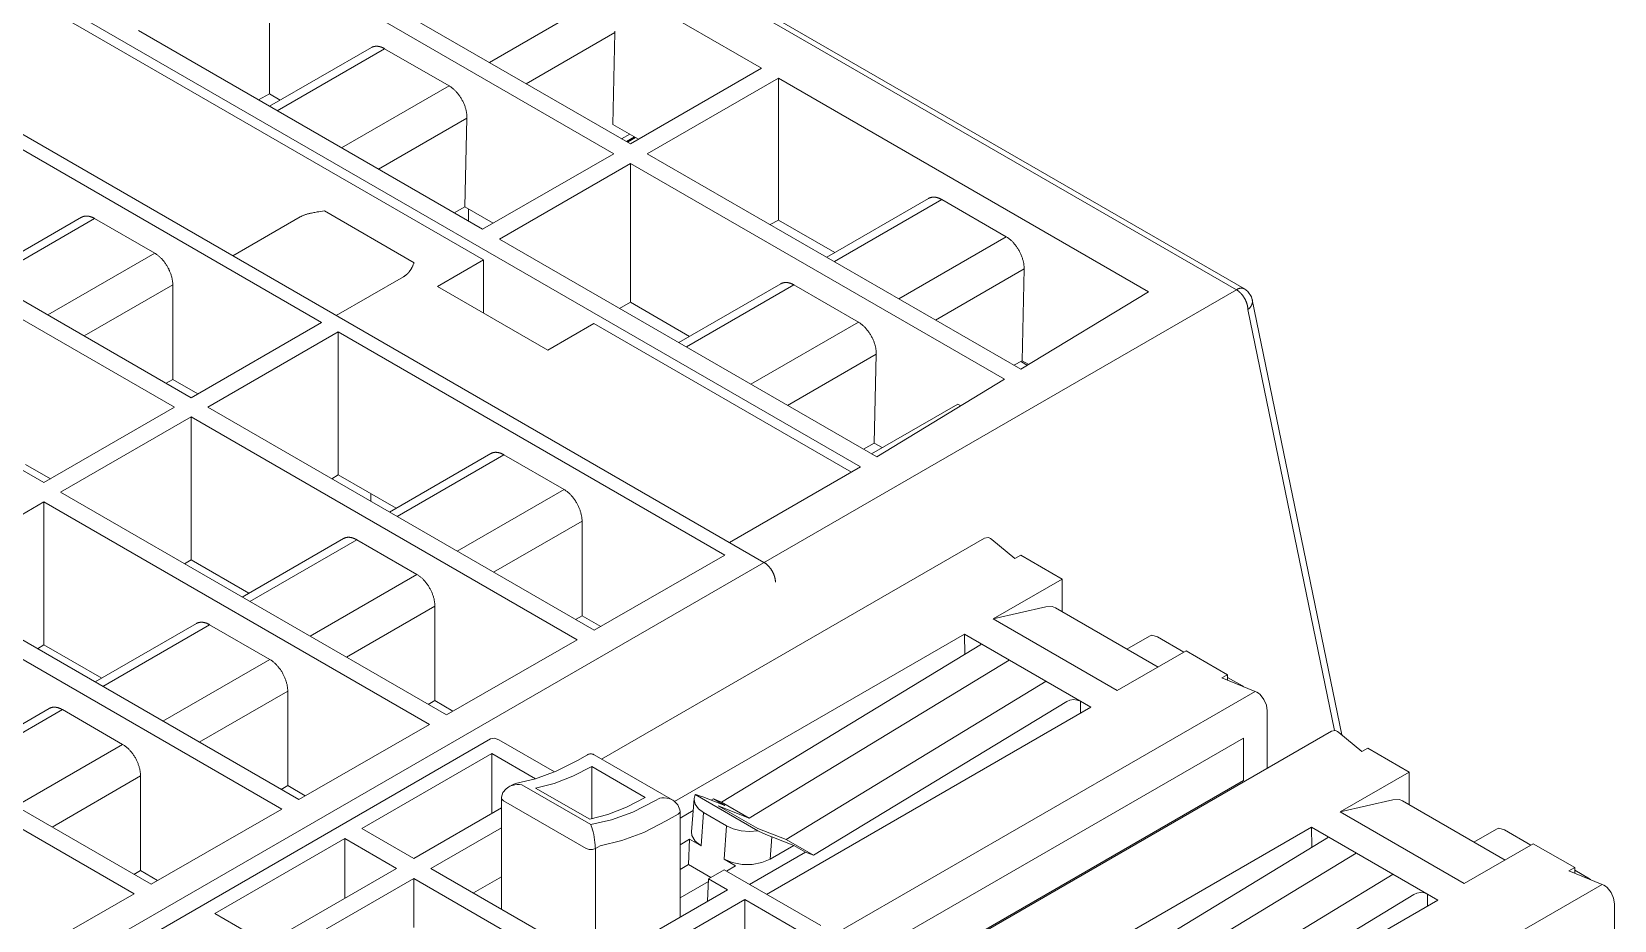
# Model space of a CAD drawing. Header units: inches. Extents: x 67578 to 72421, y -34894 to -31675.
# Drawn here: x 70324.5 to 70401.9, y -33277.4 to -33233.9 of the extents above; entities that cross this region are included whole.
import ezdxf

# ---------------------------------------------------------------- set-up
doc = ezdxf.new("R2010")
doc.units = ezdxf.units.IN
doc.header["$MEASUREMENT"] = 0

# ---------------------------------------------------------------- blocks, each defined once
blk = doc.blocks.new('ET200S')
at = {"lineweight": 0}
for p, q in [((110.119, 63.547), (25.973, 112.128)), ((110.369, 63.572), (26.223, 112.153)), ((98.562, 58.099), (16.537, 105.455)), ((95.592, 55.16), (11.446, 103.741)), ((86.965, 64.468), (65.257, 77.001)), ((84.932, 76.468), (95.518, 70.357)), ((80.902, 74.141), (91.487, 68.03)), ((80.385, 69.569), (80.385, 73.843)), ((80.385, 73.843), (90.971, 67.732)), ((87.149, 70.534), (90.454, 72.442)), ((76.355, 71.516), (86.94, 65.405)), ((88.28, 69.881), (91.005, 71.454)), ((90.942, 68.631), (91.005, 71.454)), ((80.388, 69.188), (83.523, 70.998)), ((80.622, 69.052), (83.927, 70.96)), ((85.907, 69.817), (83.927, 70.96)), ((91.487, 68.03), (95.518, 70.357)), ((82.602, 67.909), (85.907, 69.817)), ((92.003, 67.732), (96.034, 70.059)), ((96.034, 65.691), (96.034, 70.059)), ((96.034, 70.059), (107.417, 63.487)), ((80.385, 69.569), (80.05, 69.383)), ((80.385, 69.569), (80.717, 69.378)), ((71.4, 68.657), (81.989, 62.544)), ((83.734, 67.256), (86.458, 68.829)), ((86.397, 66.098), (86.458, 68.829)), ((90.942, 68.631), (91.735, 68.173)), ((91.215, 68.187), (91.463, 68.33)), ((91.361, 68.102), (91.609, 68.245)), ((91.639, 68.228), (91.392, 68.085)), ((86.94, 65.405), (90.971, 67.732)), ((92.003, 67.732), (103.492, 61.099)), ((87.457, 65.107), (91.487, 67.434)), ((91.487, 63.16), (91.487, 67.434)), ((91.487, 67.434), (102.989, 60.793)), ((67.387, 66.341), (77.976, 60.227)), ((97.521, 64.546), (100.656, 66.356)), ((97.756, 64.411), (101.06, 66.319)), ((103.04, 65.176), (101.06, 66.319)), ((66.874, 66.045), (77.463, 59.931)), ((71.486, 63.974), (74.603, 65.774)), ((71.72, 63.839), (75.008, 65.737)), ((76.859, 64.668), (75.008, 65.737)), ((79.258, 64.59), (81.327, 65.785)), ((84.831, 64.379), (82.073, 65.971)), ((86.062, 65.912), (86.397, 66.098)), ((86.397, 66.098), (87.269, 65.595)), ((86.506, 66.036), (86.506, 65.656)), ((96.034, 65.691), (95.782, 65.55)), ((96.034, 65.691), (97.769, 64.689)), ((87.457, 65.107), (99.064, 58.405)), ((99.736, 63.268), (103.04, 65.176)), ((73.572, 62.77), (76.859, 64.668)), ((86.965, 64.468), (85.551, 63.651)), ((86.965, 64.468), (86.965, 62.835)), ((82.44, 62.753), (84.509, 63.948)), ((100.867, 62.614), (103.591, 64.187)), ((103.528, 61.364), (103.591, 64.187)), ((62.862, 63.728), (73.451, 57.615)), ((65.08, 37.544), (110.119, 63.547)), ((74.689, 62.125), (77.41, 63.697)), ((77.41, 60.788), (77.41, 63.697)), ((88.945, 61.692), (85.551, 63.651)), ((92.975, 61.921), (96.109, 63.731)), ((93.209, 61.786), (96.514, 63.694)), ((98.494, 62.551), (96.514, 63.694)), ((107.417, 63.487), (103.492, 61.099)), ((110.37, 63.572), (110.473, 63.493)), ((110.473, 63.493), (110.581, 63.332)), ((110.581, 63.332), (110.609, 63.241)), ((91.487, 63.16), (91.152, 62.973)), ((91.487, 63.16), (93.304, 62.111)), ((110.473, 62.935), (113.139, 49.99)), ((110.609, 63.24), (113.367, 49.852)), ((77.976, 60.227), (81.989, 62.544)), ((90.359, 62.508), (88.945, 61.692)), ((98.279, 57.936), (90.359, 62.508)), ((95.189, 60.643), (98.494, 62.551)), ((78.489, 59.931), (82.502, 62.248)), ((82.502, 57.849), (82.502, 62.248)), ((82.502, 62.248), (94.393, 55.383)), ((96.32, 59.989), (99.045, 61.562)), ((98.983, 58.832), (99.045, 61.562)), ((103.276, 61.224), (103.528, 61.364)), ((103.692, 61.22), (103.507, 61.327)), ((103.528, 61.364), (103.733, 61.246)), ((77.207, 60.671), (77.41, 60.788)), ((77.41, 60.788), (78.179, 60.345)), ((102.989, 60.793), (99.064, 58.405)), ((73.451, 57.615), (77.463, 59.931)), ((90.366, 53.074), (78.489, 59.931)), ((98.901, 58.499), (101.553, 60.03)), ((101.647, 59.976), (101.553, 60.03)), ((73.963, 57.319), (77.976, 59.635)), ((77.976, 55.236), (77.976, 59.635)), ((77.976, 59.635), (89.851, 52.779)), ((84.073, 56.708), (87.19, 58.507)), ((84.307, 56.572), (87.594, 58.47)), ((89.446, 57.401), (87.594, 58.47)), ((98.649, 58.645), (98.983, 58.832)), ((98.983, 58.832), (99.229, 58.69)), ((72.885, 58.176), (73.654, 57.732)), ((94.531, 55.772), (98.562, 58.099)), ((82.298, 57.732), (82.502, 57.849)), ((82.502, 57.849), (84.276, 56.825)), ((69.438, 54.706), (73.451, 57.023)), ((73.451, 52.624), (73.451, 57.023)), ((73.451, 57.023), (85.31, 50.176)), ((85.824, 50.471), (73.963, 57.319)), ((83.5, 57.038), (83.5, 57.273)), ((86.159, 55.503), (89.446, 57.401)), ((87.275, 54.859), (89.997, 56.43)), ((89.997, 53.522), (89.997, 56.43)), ((79.547, 54.095), (82.664, 55.894)), ((79.781, 53.959), (83.069, 55.857)), ((84.92, 54.788), (83.069, 55.857)), ((90.6, 49.11), (102.371, 55.906)), ((102.371, 55.906), (102.485, 55.928)), ((102.485, 55.928), (102.521, 55.916)), ((102.521, 55.916), (102.559, 55.895)), ((102.559, 55.895), (102.597, 55.867)), ((103.311, 55.279), (102.597, 55.867)), ((77.773, 55.119), (77.976, 55.236)), ((77.976, 55.236), (79.75, 54.212)), ((94.393, 55.383), (90.366, 53.074)), ((95.724, 55.054), (95.72, 55.058)), ((95.753, 55.022), (95.75, 55.025)), ((95.757, 55.017), (95.753, 55.022)), ((95.766, 55.007), (95.761, 55.012)), ((103.487, 55.381), (103.311, 55.279)), ((103.487, 55.381), (104.76, 54.646)), ((81.283, 47.867), (69.438, 54.706)), ((81.633, 52.89), (84.92, 54.788)), ((95.829, 54.918), (95.826, 54.923)), ((95.857, 54.869), (95.855, 54.873)), ((95.902, 54.768), (95.9, 54.774)), ((95.907, 54.756), (95.904, 54.762)), ((95.908, 54.752), (95.907, 54.756)), ((95.921, 54.71), (95.92, 54.715)), ((104.76, 54.646), (102.639, 53.422)), ((104.76, 54.646), (104.76, 53.642)), ((68.925, 54.41), (80.769, 47.572)), ((82.75, 52.246), (85.471, 53.817)), ((85.471, 50.909), (85.471, 53.817)), ((102.639, 53.422), (104.256, 53.795)), ((104.256, 53.795), (104.459, 53.799)), ((104.459, 53.799), (104.553, 53.762)), ((104.553, 53.762), (107.709, 51.94)), ((75.022, 51.482), (78.139, 53.282)), ((75.256, 51.347), (78.543, 53.245)), ((80.395, 52.175), (78.543, 53.245)), ((89.794, 53.404), (89.997, 53.522)), ((89.997, 53.522), (90.57, 53.191)), ((102.639, 53.422), (106.457, 51.217)), ((73.247, 52.506), (73.451, 52.624)), ((73.451, 52.624), (75.225, 51.599)), ((89.851, 52.779), (85.824, 50.471)), ((101.755, 52.952), (92.841, 47.806)), ((102.285, 52.646), (94.29, 47.785)), ((101.769, 52.332), (101.755, 52.952)), ((101.755, 52.952), (105.644, 50.707)), ((107.445, 52.895), (106.749, 52.494)), ((107.445, 52.895), (107.518, 52.918)), ((107.518, 52.918), (107.695, 52.87)), ((107.695, 52.87), (108.508, 52.401)), ((76.742, 45.263), (64.912, 52.093)), ((77.108, 50.278), (80.395, 52.175)), ((103.134, 52.156), (95.138, 47.295)), ((108.579, 52.442), (106.457, 51.217)), ((108.579, 52.442), (109.851, 51.707)), ((64.4, 51.797), (76.227, 44.968)), ((109.851, 51.707), (109.675, 51.605)), ((109.675, 51.605), (110.693, 51.193)), ((109.851, 51.707), (109.851, 51.533)), ((109.851, 51.625), (110.311, 51.36)), ((78.224, 49.633), (80.946, 51.205)), ((80.946, 48.296), (80.946, 51.205)), ((104.265, 51.503), (96.27, 46.642)), ((110.693, 51.193), (97.621, 43.646)), ((110.311, 51.36), (110.336, 51.337)), ((110.693, 51.193), (110.748, 51.167)), ((110.748, 51.167), (110.802, 51.135)), ((110.802, 51.135), (110.854, 51.097)), ((70.496, 48.869), (73.613, 50.669)), ((70.731, 48.734), (74.018, 50.632)), ((75.869, 49.563), (74.018, 50.632)), ((85.268, 50.792), (85.471, 50.909)), ((85.471, 50.909), (86.028, 50.588)), ((105.644, 50.707), (95.674, 44.951)), ((104.902, 50.884), (97.118, 46.152)), ((104.902, 50.884), (104.999, 50.924)), ((104.999, 50.924), (105.114, 50.939)), ((105.114, 50.939), (105.228, 50.928)), ((105.228, 50.928), (105.326, 50.89)), ((105.326, 50.89), (105.326, 50.523)), ((110.854, 51.097), (110.968, 50.942)), ((110.968, 50.942), (111.044, 50.766)), ((111.044, 50.766), (111.071, 50.595)), ((85.31, 50.176), (81.283, 47.867)), ((111.071, 50.595), (111.071, 48.833)), ((65.619, 37.28), (87.186, 49.731)), ((87.186, 49.731), (87.301, 49.754)), ((87.301, 49.754), (87.436, 49.707)), ((89.151, 48.717), (87.436, 49.707)), ((110.338, 49.754), (99.267, 43.362)), ((101.272, 43.175), (113.043, 49.971)), ((110.338, 48.448), (110.338, 49.754)), ((113.043, 49.971), (113.156, 49.994)), ((113.156, 49.994), (113.193, 49.981)), ((113.193, 49.981), (113.23, 49.961)), ((113.23, 49.961), (113.269, 49.933)), ((113.982, 49.344), (113.269, 49.933)), ((72.582, 47.665), (75.869, 49.563)), ((87.224, 49.278), (83.228, 46.971)), ((87.224, 49.278), (87.224, 47.44)), ((87.224, 49.278), (88.57, 48.501)), ((89.862, 49.072), (90.164, 49.246)), ((90.174, 49.25), (90.164, 49.246)), ((90.171, 49.25), (90.164, 49.246)), ((90.192, 49.26), (90.171, 49.25)), ((90.214, 49.267), (90.192, 49.26)), ((90.238, 49.272), (90.214, 49.267)), ((90.263, 49.273), (90.238, 49.272)), ((90.288, 49.272), (90.263, 49.273)), ((90.313, 49.267), (90.288, 49.272)), ((90.339, 49.259), (90.313, 49.267)), ((90.364, 49.246), (90.339, 49.259)), ((90.355, 49.25), (90.364, 49.246)), ((90.365, 49.246), (92.785, 47.849)), ((114.159, 49.446), (113.982, 49.344)), ((114.159, 49.446), (115.432, 48.711)), ((89.204, 48.737), (88.563, 48.499)), ((89.862, 49.072), (89.204, 48.737)), ((89.713, 48.585), (90.296, 48.879)), ((90.296, 47.276), (90.296, 48.879)), ((91.942, 47.929), (90.296, 48.879)), ((115.432, 48.711), (113.31, 47.487)), ((115.432, 48.711), (115.432, 47.707)), ((73.699, 47.02), (76.421, 48.592)), ((76.421, 45.684), (76.421, 48.592)), ((80.743, 48.179), (80.946, 48.296)), ((80.946, 48.296), (81.487, 47.984)), ((87.661, 48.199), (87.564, 48.081)), ((87.743, 48.257), (87.661, 48.199)), ((87.743, 48.257), (87.781, 48.276)), ((87.743, 48.257), (87.743, 48.257)), ((87.744, 48.257), (87.875, 48.333)), ((87.781, 48.276), (87.853, 48.303)), ((87.853, 48.303), (87.929, 48.319)), ((87.875, 48.333), (87.954, 48.361)), ((87.929, 48.319), (88.005, 48.326)), ((88.563, 48.499), (87.954, 48.361)), ((88.005, 48.326), (88.078, 48.325)), ((88.078, 48.325), (88.143, 48.319)), ((90.265, 47.094), (88.143, 48.319)), ((88.567, 48.221), (89.135, 48.365)), ((90.233, 47.259), (88.567, 48.221)), ((89.135, 48.365), (89.713, 48.585)), ((110.338, 48.448), (101.239, 43.194)), ((87.521, 47.944), (87.519, 47.911)), ((87.519, 47.911), (87.519, 44.494)), ((87.519, 47.91), (87.526, 47.88)), ((87.564, 48.081), (87.521, 47.944)), ((87.526, 47.88), (87.577, 47.829)), ((90.123, 46.359), (87.577, 47.829)), ((91.942, 47.929), (91.362, 47.633)), ((92.233, 47.822), (91.564, 47.482)), ((92.386, 47.91), (92.233, 47.822)), ((92.451, 47.917), (92.386, 47.91)), ((92.524, 47.918), (92.451, 47.917)), ((92.6, 47.911), (92.524, 47.918)), ((92.676, 47.894), (92.6, 47.911)), ((92.748, 47.868), (92.676, 47.894)), ((92.786, 47.849), (92.748, 47.868)), ((92.786, 47.849), (92.786, 47.849)), ((92.815, 47.83), (92.786, 47.849)), ((92.944, 47.707), (92.815, 47.83)), ((93.006, 47.554), (92.944, 47.707)), ((93.442, 47.895), (93.367, 46.873)), ((93.442, 47.895), (93.441, 47.871)), ((93.441, 47.871), (93.475, 47.721)), ((93.475, 48.021), (93.442, 47.895)), ((93.526, 48.01), (93.475, 48.021)), ((93.475, 48.021), (95.405, 46.906)), ((93.475, 47.721), (93.574, 47.583)), ((93.605, 47.985), (93.526, 48.01)), ((93.711, 47.946), (93.605, 47.985)), ((93.711, 47.946), (94.391, 47.68)), ((93.969, 47.845), (94.037, 47.884)), ((94.29, 47.785), (94.037, 47.884)), ((94.037, 47.884), (94.391, 47.68)), ((94.29, 47.785), (95.138, 47.295)), ((113.31, 47.487), (114.928, 47.86)), ((114.928, 47.86), (115.131, 47.864)), ((115.131, 47.864), (115.225, 47.827)), ((115.225, 47.827), (118.381, 46.005)), ((80.769, 47.572), (76.742, 45.263)), ((84.82, 46.052), (87.519, 47.611)), ((90.79, 47.409), (90.233, 47.259)), ((90.905, 47.238), (90.265, 47.094)), ((91.362, 47.633), (90.79, 47.409)), ((91.564, 47.482), (90.905, 47.238)), ((92.952, 47.42), (92.587, 47.21)), ((92.952, 47.42), (93.003, 47.472)), ((93.003, 47.472), (93.01, 47.502)), ((93.01, 47.502), (93.006, 47.554)), ((93.01, 47.291), (93.415, 47.525)), ((93.01, 44.249), (93.01, 47.502)), ((93.574, 47.583), (93.733, 47.463)), ((93.733, 47.463), (93.659, 46.441)), ((93.733, 47.463), (94.44, 47.055)), ((95.138, 47.295), (94.187, 47.675)), ((94.187, 47.675), (95.4, 46.974)), ((113.31, 47.487), (117.129, 45.282)), ((84.82, 46.052), (83.228, 46.971)), ((87.519, 46.999), (85.349, 45.747)), ((90.265, 47.094), (90.281, 47.053)), ((90.281, 47.053), (90.299, 47.002)), ((90.299, 47.002), (90.318, 46.94)), ((90.318, 46.94), (90.337, 46.869)), ((90.337, 46.869), (90.355, 46.79)), ((90.355, 46.79), (90.371, 46.708)), ((91.897, 46.858), (91.217, 46.602)), ((92.587, 47.21), (91.897, 46.858)), ((93.378, 46.76), (93.367, 46.872)), ((93.476, 46.586), (93.378, 46.76)), ((94.366, 46.032), (94.44, 47.055)), ((94.44, 47.055), (94.647, 46.964)), ((94.647, 46.964), (94.887, 46.906)), ((94.887, 46.906), (95.146, 46.886)), ((95.146, 46.886), (95.405, 46.906)), ((96.27, 46.642), (95.4, 46.974)), ((95.405, 46.906), (95.559, 46.836)), ((95.559, 46.836), (95.704, 46.773)), ((95.704, 46.773), (95.832, 46.721)), ((112.427, 47.017), (103.513, 41.871)), ((112.441, 46.397), (112.427, 47.017)), ((112.427, 47.017), (116.316, 44.772)), ((118.116, 46.96), (117.421, 46.559)), ((118.116, 46.96), (118.189, 46.983)), ((118.189, 46.983), (118.366, 46.936)), ((118.366, 46.936), (119.179, 46.466)), ((82.698, 46.666), (78.702, 44.359)), ((82.698, 46.666), (82.698, 44.827)), ((82.698, 46.666), (84.29, 45.747)), ((90.213, 46.329), (90.123, 46.359)), ((90.316, 46.329), (90.213, 46.329)), ((90.406, 46.359), (90.316, 46.329)), ((90.371, 46.708), (90.384, 46.625)), ((90.384, 46.625), (90.395, 46.546)), ((90.395, 46.546), (90.401, 46.473)), ((90.401, 46.473), (90.405, 46.41)), ((90.405, 46.41), (90.406, 46.359)), ((90.556, 46.445), (90.406, 46.359)), ((90.406, 46.359), (90.406, 42.827)), ((91.217, 46.602), (90.556, 46.445)), ((93.01, 46.474), (93.305, 46.645)), ((93.272, 45.865), (93.305, 46.645)), ((93.305, 46.645), (93.659, 46.441)), ((93.659, 46.441), (93.476, 46.586)), ((96.865, 46.251), (95.144, 45.257)), ((95.783, 46.034), (95.832, 46.721)), ((95.783, 46.034), (96.512, 46.455)), ((95.832, 46.721), (96.512, 46.455)), ((96.27, 46.642), (97.118, 46.152)), ((96.865, 46.251), (96.512, 46.455)), ((97.118, 46.152), (96.865, 46.251)), ((112.957, 46.711), (104.961, 41.85)), ((119.25, 46.507), (117.129, 45.282)), ((119.25, 46.507), (120.523, 45.772)), ((93.01, 45.714), (93.272, 45.865)), ((93.956, 45.47), (93.272, 45.865)), ((94.618, 45.927), (94.366, 46.032)), ((94.366, 46.032), (94.719, 45.828)), ((94.436, 45.665), (94.719, 45.828)), ((94.918, 45.871), (94.618, 45.927)), ((95.228, 45.871), (94.918, 45.871)), ((95.529, 45.927), (95.228, 45.871)), ((95.783, 46.034), (95.529, 45.927)), ((113.805, 46.221), (105.81, 41.36)), ((120.523, 45.772), (120.346, 45.67)), ((120.523, 45.772), (120.523, 45.599)), ((76.217, 45.566), (76.421, 45.684)), ((76.421, 45.684), (76.946, 45.38)), ((80.294, 43.439), (84.29, 45.747)), ((84.82, 45.441), (80.824, 43.134)), ((84.82, 45.441), (84.82, 43.933)), ((84.82, 45.441), (89.947, 42.481)), ((90.477, 42.786), (85.349, 45.747)), ((87.519, 45.491), (86.655, 44.993)), ((93.01, 44.841), (93.885, 45.346)), ((93.857, 44.738), (93.889, 45.431)), ((93.889, 45.431), (94.365, 45.706)), ((94.473, 45.093), (93.889, 45.431)), ((97.336, 43.991), (94.365, 45.706)), ((114.937, 45.568), (106.941, 40.707)), ((120.346, 45.67), (121.365, 45.258)), ((120.523, 45.69), (120.983, 45.425)), ((120.983, 45.425), (121.008, 45.403)), ((76.227, 44.968), (72.201, 42.66)), ((90.477, 42.786), (94.473, 45.093)), ((95.002, 44.788), (91.006, 42.481)), ((95.002, 44.788), (95.002, 43.28)), ((95.002, 44.788), (96.594, 43.869)), ((115.573, 44.949), (107.79, 40.217)), ((121.365, 45.258), (108.293, 37.711)), ((115.573, 44.949), (115.671, 44.989)), ((115.671, 44.989), (115.785, 45.004)), ((115.785, 45.004), (115.9, 44.993)), ((115.9, 44.993), (115.997, 44.956)), ((115.997, 44.956), (115.997, 44.588)), ((121.365, 45.258), (121.42, 45.232)), ((121.42, 45.232), (121.474, 45.2)), ((121.474, 45.2), (121.526, 45.162)), ((121.526, 45.162), (121.64, 45.007)), ((121.64, 45.007), (121.716, 44.831)), ((121.716, 44.831), (121.743, 44.66)), ((80.294, 43.439), (78.702, 44.359)), ((116.316, 44.772), (106.345, 39.016)), ((121.743, 44.66), (121.743, 42.49))]:
    blk.add_line(p, q, dxfattribs=at)
for points in [[(91.005, 71.497), (91.005, 71.476), (91.005, 71.454)], [(83.523, 70.998), (83.529, 71.001), (83.535, 71.004), (83.542, 71.007), (83.548, 71.01), (83.555, 71.013), (83.561, 71.016), (83.568, 71.018), (83.575, 71.02), (83.582, 71.023), (83.588, 71.025), (83.595, 71.026), (83.602, 71.028), (83.609, 71.03), (83.616, 71.031), (83.623, 71.032), (83.631, 71.033), (83.638, 71.034), (83.645, 71.035), (83.652, 71.035), (83.659, 71.036), (83.667, 71.036), (83.674, 71.036), (83.681, 71.036), (83.688, 71.036), (83.695, 71.036), (83.703, 71.036), (83.71, 71.035), (83.719, 71.034), (83.728, 71.033), (83.737, 71.032), (83.747, 71.03), (83.756, 71.029), (83.765, 71.027), (83.774, 71.025), (83.783, 71.022), (83.792, 71.02), (83.801, 71.017), (83.81, 71.014), (83.818, 71.011), (83.827, 71.008), (83.836, 71.005), (83.844, 71.001), (83.853, 70.998), (83.861, 70.994), (83.87, 70.99), (83.878, 70.986), (83.887, 70.982), (83.895, 70.978), (83.903, 70.974), (83.911, 70.97), (83.919, 70.965), (83.927, 70.96)], [(85.907, 69.817), (85.926, 69.806), (85.944, 69.795), (85.961, 69.783), (85.979, 69.771), (85.996, 69.758), (86.013, 69.745), (86.029, 69.731), (86.046, 69.717), (86.062, 69.703), (86.077, 69.688), (86.093, 69.673), (86.108, 69.658), (86.122, 69.642), (86.14, 69.623), (86.157, 69.604), (86.173, 69.584), (86.189, 69.564), (86.205, 69.543), (86.22, 69.523), (86.235, 69.502), (86.249, 69.48), (86.263, 69.459), (86.277, 69.437), (86.29, 69.415), (86.303, 69.393), (86.315, 69.37), (86.327, 69.347), (86.339, 69.324), (86.35, 69.301), (86.36, 69.277), (86.37, 69.254), (86.38, 69.23), (86.389, 69.206), (86.398, 69.181), (86.406, 69.157), (86.413, 69.132), (86.421, 69.107), (86.426, 69.086), (86.431, 69.065), (86.436, 69.044), (86.441, 69.023), (86.444, 69.001), (86.448, 68.98), (86.451, 68.958), (86.453, 68.937), (86.455, 68.915), (86.457, 68.894), (86.458, 68.872), (86.458, 68.851), (86.458, 68.829)], [(100.656, 66.356), (100.662, 66.359), (100.669, 66.363), (100.675, 66.366), (100.681, 66.369), (100.688, 66.371), (100.695, 66.374), (100.701, 66.377), (100.708, 66.379), (100.715, 66.381), (100.722, 66.383), (100.729, 66.385), (100.736, 66.386), (100.743, 66.388), (100.75, 66.389), (100.757, 66.39), (100.764, 66.391), (100.771, 66.392), (100.778, 66.393), (100.785, 66.394), (100.793, 66.394), (100.8, 66.394), (100.807, 66.395), (100.814, 66.395), (100.821, 66.395), (100.829, 66.394), (100.836, 66.394), (100.843, 66.393), (100.852, 66.393), (100.861, 66.391), (100.871, 66.39), (100.88, 66.389), (100.889, 66.387), (100.898, 66.385), (100.907, 66.383), (100.916, 66.381), (100.925, 66.378), (100.934, 66.375), (100.943, 66.373), (100.952, 66.37), (100.96, 66.367), (100.969, 66.363), (100.978, 66.36), (100.986, 66.356), (100.995, 66.353), (101.003, 66.349), (101.011, 66.345), (101.02, 66.341), (101.028, 66.337), (101.036, 66.332), (101.044, 66.328), (101.052, 66.323), (101.06, 66.319)], [(74.603, 65.773), (74.61, 65.777), (74.616, 65.78), (74.623, 65.784), (74.629, 65.787), (74.636, 65.79), (74.643, 65.792), (74.649, 65.795), (74.656, 65.797), (74.663, 65.8), (74.67, 65.802), (74.677, 65.804), (74.685, 65.805), (74.692, 65.807), (74.699, 65.808), (74.707, 65.81), (74.714, 65.811), (74.722, 65.811), (74.729, 65.812), (74.737, 65.812), (74.744, 65.813), (74.752, 65.813), (74.76, 65.813), (74.767, 65.813), (74.775, 65.812), (74.782, 65.812), (74.79, 65.811), (74.797, 65.811), (74.805, 65.81), (74.812, 65.809), (74.82, 65.807), (74.827, 65.806), (74.835, 65.805), (74.845, 65.803), (74.854, 65.8), (74.864, 65.798), (74.873, 65.795), (74.883, 65.792), (74.892, 65.79), (74.901, 65.786), (74.91, 65.783), (74.92, 65.779), (74.929, 65.776), (74.938, 65.772), (74.947, 65.768), (74.956, 65.764), (74.964, 65.76), (74.973, 65.755), (74.982, 65.751), (74.99, 65.746), (74.999, 65.742), (75.008, 65.737)], [(81.327, 65.785), (81.342, 65.794), (81.358, 65.802), (81.373, 65.809), (81.389, 65.817), (81.405, 65.824), (81.421, 65.831), (81.437, 65.837), (81.454, 65.843), (81.47, 65.849), (81.492, 65.857), (81.514, 65.864), (81.536, 65.871), (81.559, 65.877), (81.581, 65.883), (81.603, 65.889), (81.626, 65.894), (81.648, 65.9), (81.682, 65.907), (81.716, 65.914), (81.75, 65.921), (81.784, 65.927), (81.818, 65.933), (81.852, 65.938), (81.907, 65.947), (81.962, 65.955), (82.018, 65.963), (82.073, 65.971)], [(103.04, 65.176), (103.059, 65.165), (103.077, 65.153), (103.095, 65.141), (103.112, 65.129), (103.129, 65.116), (103.146, 65.103), (103.163, 65.089), (103.179, 65.075), (103.195, 65.061), (103.21, 65.046), (103.226, 65.031), (103.241, 65.016), (103.256, 65), (103.273, 64.981), (103.29, 64.962), (103.306, 64.942), (103.323, 64.922), (103.338, 64.902), (103.353, 64.881), (103.368, 64.86), (103.383, 64.839), (103.397, 64.817), (103.41, 64.795), (103.423, 64.773), (103.436, 64.751), (103.448, 64.728), (103.46, 64.706), (103.472, 64.682), (103.483, 64.659), (103.493, 64.636), (103.503, 64.612), (103.513, 64.588), (103.522, 64.564), (103.531, 64.54), (103.539, 64.515), (103.547, 64.49), (103.554, 64.466), (103.559, 64.445), (103.565, 64.423), (103.569, 64.402), (103.574, 64.381), (103.578, 64.36), (103.581, 64.338), (103.584, 64.317), (103.587, 64.295), (103.589, 64.274), (103.59, 64.252), (103.591, 64.231), (103.591, 64.209), (103.591, 64.187)], [(76.859, 64.668), (76.878, 64.657), (76.896, 64.645), (76.914, 64.633), (76.931, 64.621), (76.949, 64.608), (76.966, 64.594), (76.982, 64.58), (76.999, 64.566), (77.015, 64.552), (77.031, 64.537), (77.048, 64.52), (77.064, 64.503), (77.08, 64.486), (77.096, 64.468), (77.112, 64.45), (77.127, 64.432), (77.142, 64.414), (77.156, 64.395), (77.17, 64.376), (77.184, 64.356), (77.198, 64.336), (77.212, 64.315), (77.225, 64.294), (77.238, 64.273), (77.25, 64.252), (77.262, 64.23), (77.273, 64.209), (77.285, 64.187), (77.295, 64.164), (77.306, 64.142), (77.315, 64.12), (77.325, 64.098), (77.334, 64.076), (77.342, 64.053), (77.35, 64.031), (77.358, 64.008), (77.365, 63.985), (77.372, 63.962), (77.378, 63.938), (77.384, 63.915), (77.388, 63.894), (77.393, 63.872), (77.397, 63.85), (77.4, 63.828), (77.403, 63.807), (77.406, 63.785), (77.408, 63.763), (77.409, 63.741), (77.41, 63.719), (77.41, 63.697)], [(84.831, 64.379), (84.823, 64.36), (84.815, 64.342), (84.807, 64.323), (84.8, 64.305), (84.791, 64.287), (84.783, 64.269), (84.775, 64.251), (84.77, 64.241), (84.765, 64.231), (84.759, 64.221), (84.754, 64.211), (84.749, 64.201), (84.743, 64.191), (84.738, 64.181), (84.732, 64.171), (84.726, 64.162), (84.72, 64.152), (84.714, 64.143), (84.707, 64.133), (84.701, 64.125), (84.695, 64.117), (84.689, 64.108), (84.683, 64.1), (84.677, 64.092)], [(84.677, 64.092), (84.672, 64.086), (84.667, 64.08), (84.662, 64.075), (84.657, 64.069), (84.652, 64.063), (84.647, 64.058), (84.642, 64.052), (84.636, 64.047), (84.631, 64.041), (84.626, 64.036), (84.62, 64.031), (84.615, 64.026), (84.609, 64.021), (84.604, 64.016), (84.598, 64.011), (84.593, 64.006), (84.587, 64.002), (84.581, 63.997), (84.576, 63.993), (84.57, 63.988), (84.564, 63.984), (84.558, 63.98), (84.552, 63.975), (84.546, 63.971), (84.54, 63.967), (84.534, 63.963), (84.528, 63.959), (84.522, 63.955), (84.515, 63.952), (84.509, 63.948)], [(96.109, 63.731), (96.116, 63.734), (96.122, 63.738), (96.128, 63.741), (96.135, 63.744), (96.141, 63.746), (96.148, 63.749), (96.155, 63.752), (96.161, 63.754), (96.168, 63.756), (96.175, 63.758), (96.182, 63.76), (96.189, 63.761), (96.196, 63.763), (96.203, 63.764), (96.21, 63.765), (96.217, 63.766), (96.224, 63.767), (96.231, 63.768), (96.239, 63.769), (96.246, 63.769), (96.253, 63.769), (96.26, 63.77), (96.267, 63.77), (96.275, 63.77), (96.282, 63.769), (96.289, 63.769), (96.296, 63.768), (96.306, 63.768), (96.315, 63.766), (96.324, 63.765), (96.333, 63.764), (96.342, 63.762), (96.351, 63.76), (96.36, 63.758), (96.369, 63.756), (96.378, 63.753), (96.387, 63.75), (96.396, 63.748), (96.405, 63.745), (96.414, 63.742), (96.422, 63.738), (96.431, 63.735), (96.439, 63.731), (96.448, 63.728), (96.456, 63.724), (96.465, 63.72), (96.473, 63.716), (96.481, 63.711), (96.49, 63.707), (96.498, 63.703), (96.506, 63.698), (96.514, 63.694)], [(110.119, 63.547), (110.124, 63.55), (110.129, 63.553), (110.134, 63.555), (110.139, 63.558), (110.143, 63.56), (110.148, 63.563), (110.153, 63.565), (110.158, 63.568), (110.163, 63.57), (110.168, 63.572), (110.173, 63.574), (110.178, 63.576), (110.184, 63.578), (110.189, 63.58), (110.194, 63.582), (110.199, 63.584), (110.204, 63.585), (110.21, 63.587), (110.215, 63.588), (110.22, 63.589), (110.226, 63.591), (110.231, 63.592), (110.236, 63.593), (110.242, 63.593), (110.247, 63.594), (110.253, 63.595), (110.258, 63.595), (110.263, 63.595), (110.269, 63.596), (110.274, 63.596), (110.279, 63.595), (110.283, 63.595), (110.288, 63.595), (110.292, 63.595), (110.297, 63.594), (110.301, 63.594), (110.306, 63.593), (110.31, 63.592), (110.315, 63.591), (110.319, 63.59), (110.323, 63.589), (110.328, 63.588), (110.332, 63.587), (110.336, 63.586), (110.341, 63.584), (110.345, 63.583), (110.349, 63.581), (110.353, 63.579), (110.357, 63.577), (110.361, 63.576), (110.365, 63.574), (110.369, 63.571)], [(110.119, 63.547), (110.125, 63.544), (110.131, 63.541), (110.136, 63.537), (110.142, 63.534), (110.147, 63.53), (110.153, 63.526), (110.158, 63.523), (110.164, 63.519), (110.169, 63.515), (110.174, 63.511), (110.18, 63.507), (110.185, 63.503), (110.19, 63.499), (110.195, 63.494), (110.2, 63.49), (110.205, 63.486), (110.21, 63.482), (110.215, 63.477), (110.22, 63.473), (110.225, 63.468), (110.23, 63.464), (110.235, 63.459), (110.239, 63.454), (110.244, 63.45), (110.249, 63.445), (110.253, 63.44)], [(110.253, 63.44), (110.256, 63.437), (110.26, 63.433), (110.263, 63.43), (110.266, 63.426), (110.269, 63.423), (110.272, 63.419), (110.275, 63.416), (110.278, 63.412), (110.281, 63.409), (110.284, 63.405), (110.287, 63.402), (110.29, 63.398), (110.293, 63.394), (110.296, 63.391)], [(110.296, 63.391), (110.302, 63.383), (110.308, 63.375), (110.314, 63.368), (110.32, 63.36), (110.325, 63.352), (110.331, 63.344), (110.336, 63.336), (110.342, 63.328), (110.347, 63.32), (110.352, 63.312), (110.357, 63.304), (110.362, 63.296), (110.367, 63.288), (110.372, 63.279), (110.377, 63.271), (110.381, 63.263), (110.386, 63.254), (110.39, 63.246), (110.395, 63.237), (110.399, 63.228), (110.403, 63.22), (110.407, 63.211), (110.411, 63.202), (110.415, 63.193), (110.418, 63.184), (110.422, 63.175), (110.426, 63.167)], [(110.426, 63.167), (110.428, 63.159), (110.431, 63.152), (110.434, 63.144), (110.437, 63.137), (110.439, 63.129), (110.442, 63.122), (110.444, 63.114), (110.446, 63.106), (110.449, 63.099), (110.451, 63.091), (110.453, 63.083), (110.455, 63.076), (110.457, 63.068), (110.458, 63.06), (110.46, 63.053), (110.462, 63.045), (110.463, 63.037), (110.465, 63.029), (110.466, 63.021), (110.467, 63.014), (110.468, 63.006), (110.469, 62.998), (110.47, 62.99), (110.471, 62.982), (110.472, 62.974), (110.472, 62.967), (110.472, 62.959), (110.473, 62.951), (110.473, 62.943), (110.473, 62.935)], [(110.609, 63.24), (110.61, 63.234), (110.611, 63.227), (110.612, 63.221), (110.613, 63.215), (110.613, 63.209), (110.614, 63.202), (110.614, 63.196), (110.614, 63.19), (110.614, 63.184), (110.614, 63.177), (110.613, 63.171), (110.613, 63.165), (110.612, 63.159), (110.611, 63.153), (110.61, 63.147), (110.609, 63.141), (110.607, 63.135), (110.606, 63.129), (110.604, 63.123), (110.602, 63.117), (110.601, 63.111), (110.598, 63.105), (110.596, 63.099), (110.594, 63.093), (110.592, 63.087), (110.589, 63.082), (110.587, 63.076), (110.584, 63.07), (110.581, 63.065), (110.578, 63.059), (110.574, 63.052), (110.571, 63.046), (110.566, 63.039), (110.562, 63.032), (110.558, 63.026), (110.553, 63.019), (110.549, 63.013), (110.544, 63.007), (110.539, 63.001), (110.534, 62.995), (110.529, 62.989), (110.524, 62.983), (110.519, 62.977), (110.513, 62.972), (110.508, 62.966), (110.502, 62.961), (110.496, 62.955), (110.491, 62.95), (110.485, 62.945), (110.479, 62.94), (110.473, 62.935)], [(98.494, 62.551), (98.512, 62.54), (98.53, 62.528), (98.548, 62.516), (98.565, 62.504), (98.582, 62.491), (98.599, 62.478), (98.616, 62.464), (98.632, 62.45), (98.648, 62.436), (98.664, 62.421), (98.679, 62.406), (98.694, 62.391), (98.709, 62.375), (98.726, 62.356), (98.743, 62.337), (98.76, 62.317), (98.776, 62.297), (98.792, 62.277), (98.807, 62.256), (98.822, 62.235), (98.836, 62.214), (98.85, 62.192), (98.863, 62.17), (98.877, 62.148), (98.889, 62.126), (98.902, 62.103), (98.914, 62.081), (98.925, 62.057), (98.936, 62.034), (98.947, 62.011), (98.957, 61.987), (98.966, 61.963), (98.976, 61.939), (98.984, 61.915), (98.992, 61.89), (99, 61.865), (99.007, 61.841), (99.013, 61.82), (99.018, 61.798), (99.023, 61.777), (99.027, 61.756), (99.031, 61.735), (99.034, 61.713), (99.037, 61.692), (99.04, 61.67), (99.042, 61.649), (99.043, 61.627), (99.044, 61.606), (99.045, 61.584), (99.045, 61.562)], [(87.19, 58.507), (87.196, 58.51), (87.203, 58.514), (87.209, 58.517), (87.216, 58.52), (87.222, 58.523), (87.229, 58.526), (87.236, 58.528), (87.243, 58.531), (87.25, 58.533), (87.257, 58.535), (87.264, 58.537), (87.271, 58.539), (87.278, 58.54), (87.286, 58.542), (87.293, 58.543), (87.301, 58.544), (87.308, 58.545), (87.316, 58.545), (87.323, 58.546), (87.331, 58.546), (87.339, 58.546), (87.346, 58.546), (87.354, 58.546), (87.361, 58.546), (87.369, 58.545), (87.376, 58.545), (87.384, 58.544), (87.392, 58.543), (87.399, 58.542), (87.407, 58.541), (87.414, 58.539), (87.421, 58.538), (87.431, 58.536), (87.441, 58.534), (87.45, 58.531), (87.46, 58.529), (87.469, 58.526), (87.478, 58.523), (87.488, 58.52), (87.497, 58.516), (87.506, 58.513), (87.515, 58.509), (87.524, 58.505), (87.533, 58.501), (87.542, 58.497), (87.551, 58.493), (87.56, 58.489), (87.568, 58.484), (87.577, 58.48), (87.586, 58.475), (87.594, 58.47)], [(89.446, 57.401), (89.464, 57.39), (89.483, 57.378), (89.5, 57.366), (89.518, 57.354), (89.535, 57.341), (89.552, 57.328), (89.569, 57.314), (89.585, 57.3), (89.601, 57.285), (89.617, 57.27), (89.634, 57.254), (89.651, 57.237), (89.667, 57.219), (89.683, 57.202), (89.698, 57.184), (89.714, 57.165), (89.728, 57.147), (89.743, 57.128), (89.757, 57.109), (89.771, 57.09), (89.785, 57.069), (89.798, 57.049), (89.811, 57.028), (89.824, 57.007), (89.836, 56.985), (89.848, 56.964), (89.86, 56.942), (89.871, 56.92), (89.882, 56.898), (89.892, 56.875), (89.902, 56.853), (89.911, 56.831), (89.92, 56.809), (89.929, 56.786), (89.937, 56.764), (89.944, 56.741), (89.951, 56.718), (89.958, 56.695), (89.964, 56.672), (89.97, 56.648), (89.975, 56.627), (89.979, 56.605), (89.983, 56.584), (89.987, 56.562), (89.99, 56.54), (89.992, 56.518), (89.994, 56.496), (89.996, 56.474), (89.997, 56.452), (89.997, 56.43)], [(82.664, 55.894), (82.671, 55.898), (82.677, 55.901), (82.684, 55.904), (82.69, 55.907), (82.697, 55.91), (82.704, 55.913), (82.711, 55.916), (82.717, 55.918), (82.724, 55.92), (82.731, 55.922), (82.738, 55.924), (82.746, 55.926), (82.753, 55.927), (82.76, 55.929), (82.768, 55.93), (82.775, 55.931), (82.783, 55.932), (82.79, 55.933), (82.798, 55.933), (82.806, 55.933), (82.813, 55.934), (82.821, 55.933), (82.828, 55.933), (82.836, 55.933), (82.843, 55.933), (82.851, 55.932), (82.859, 55.931), (82.866, 55.93), (82.874, 55.929), (82.881, 55.928), (82.889, 55.927), (82.896, 55.925), (82.906, 55.923), (82.915, 55.921), (82.925, 55.919), (82.934, 55.916), (82.944, 55.913), (82.953, 55.91), (82.962, 55.907), (82.971, 55.904), (82.981, 55.9), (82.99, 55.896), (82.999, 55.893), (83.008, 55.889), (83.017, 55.885), (83.025, 55.88), (83.034, 55.876), (83.043, 55.871), (83.052, 55.867), (83.06, 55.862), (83.069, 55.857)], [(95.592, 55.16), (95.604, 55.153), (95.615, 55.146), (95.627, 55.138), (95.638, 55.13), (95.649, 55.122), (95.66, 55.113), (95.67, 55.105), (95.681, 55.096), (95.691, 55.086), (95.701, 55.077), (95.712, 55.066), (95.723, 55.056), (95.733, 55.045), (95.743, 55.033), (95.753, 55.022), (95.763, 55.01), (95.773, 54.998), (95.782, 54.986), (95.791, 54.974), (95.8, 54.962), (95.809, 54.949), (95.817, 54.936), (95.826, 54.923), (95.834, 54.91), (95.842, 54.896), (95.85, 54.882), (95.857, 54.869), (95.864, 54.855), (95.871, 54.841), (95.878, 54.827), (95.884, 54.813), (95.89, 54.799), (95.896, 54.785), (95.901, 54.771), (95.907, 54.756), (95.911, 54.742), (95.916, 54.728), (95.92, 54.713), (95.924, 54.698), (95.928, 54.684), (95.931, 54.67), (95.934, 54.657), (95.937, 54.643), (95.939, 54.63), (95.941, 54.616), (95.943, 54.602), (95.944, 54.589), (95.945, 54.575), (95.945, 54.561), (95.945, 54.548)], [(95.717, 55.062), (95.712, 55.066), (95.708, 55.07), (95.704, 55.075), (95.699, 55.079), (95.695, 55.083), (95.69, 55.087), (95.686, 55.091), (95.681, 55.095), (95.676, 55.099), (95.672, 55.103), (95.667, 55.107), (95.662, 55.111), (95.658, 55.115), (95.653, 55.119), (95.648, 55.123), (95.643, 55.126), (95.638, 55.13), (95.633, 55.134), (95.628, 55.137), (95.623, 55.141), (95.618, 55.144), (95.613, 55.147), (95.608, 55.151), (95.602, 55.154), (95.597, 55.157), (95.592, 55.16)], [(95.736, 55.041), (95.733, 55.045), (95.73, 55.048)], [(95.747, 55.029), (95.745, 55.032), (95.742, 55.035)], [(95.826, 54.923), (95.822, 54.928), (95.819, 54.934), (95.815, 54.939), (95.812, 54.944), (95.808, 54.95), (95.805, 54.955), (95.801, 54.961), (95.797, 54.966), (95.793, 54.971), (95.789, 54.976), (95.786, 54.982), (95.782, 54.987), (95.778, 54.992), (95.774, 54.997), (95.77, 55.002)], [(84.92, 54.788), (84.939, 54.777), (84.957, 54.766), (84.975, 54.754), (84.993, 54.741), (85.01, 54.728), (85.027, 54.715), (85.043, 54.701), (85.06, 54.687), (85.076, 54.672), (85.092, 54.658), (85.109, 54.641), (85.125, 54.624), (85.142, 54.607), (85.157, 54.589), (85.173, 54.571), (85.188, 54.553), (85.203, 54.534), (85.217, 54.515), (85.232, 54.496), (85.245, 54.477), (85.259, 54.456), (85.273, 54.436), (85.286, 54.415), (85.299, 54.394), (85.311, 54.372), (85.323, 54.351), (85.335, 54.329), (85.346, 54.307), (85.356, 54.285), (85.367, 54.263), (85.377, 54.241), (85.386, 54.219), (85.395, 54.196), (85.403, 54.174), (85.411, 54.151), (85.419, 54.128), (85.426, 54.105), (85.433, 54.082), (85.439, 54.059), (85.445, 54.036), (85.45, 54.014), (85.454, 53.992), (85.458, 53.971), (85.461, 53.949), (85.464, 53.927), (85.467, 53.905), (85.469, 53.883), (85.47, 53.861), (85.471, 53.839), (85.471, 53.817)], [(95.837, 54.905), (95.834, 54.909), (95.831, 54.914)], [(95.845, 54.892), (95.842, 54.896), (95.839, 54.901)], [(95.852, 54.878), (95.85, 54.883), (95.847, 54.887)], [(95.898, 54.781), (95.895, 54.787), (95.893, 54.793), (95.89, 54.799), (95.888, 54.805), (95.885, 54.811), (95.883, 54.816), (95.88, 54.822), (95.877, 54.828), (95.874, 54.834), (95.872, 54.84), (95.869, 54.846), (95.866, 54.852), (95.863, 54.857), (95.86, 54.863), (95.857, 54.869)], [(95.912, 54.74), (95.911, 54.744), (95.909, 54.748)], [(95.917, 54.724), (95.916, 54.728), (95.915, 54.732)], [(95.945, 54.548), (95.945, 54.554), (95.945, 54.56), (95.945, 54.566), (95.945, 54.572), (95.945, 54.578), (95.944, 54.584), (95.944, 54.59), (95.943, 54.596), (95.943, 54.603), (95.942, 54.609), (95.941, 54.615), (95.94, 54.621), (95.939, 54.627), (95.938, 54.633), (95.937, 54.639), (95.936, 54.645), (95.935, 54.651), (95.934, 54.657), (95.933, 54.663), (95.932, 54.669), (95.93, 54.675), (95.929, 54.681), (95.927, 54.687), (95.926, 54.693), (95.924, 54.699), (95.923, 54.705)], [(78.139, 53.281), (78.145, 53.285), (78.152, 53.288), (78.158, 53.291), (78.165, 53.295), (78.172, 53.297), (78.178, 53.3), (78.185, 53.303), (78.192, 53.305), (78.199, 53.307), (78.206, 53.31), (78.213, 53.311), (78.22, 53.313), (78.228, 53.315), (78.235, 53.316), (78.242, 53.317), (78.25, 53.318), (78.257, 53.319), (78.265, 53.32), (78.272, 53.32), (78.28, 53.321), (78.288, 53.321), (78.295, 53.321), (78.303, 53.321), (78.31, 53.32), (78.318, 53.32), (78.325, 53.319), (78.333, 53.318), (78.341, 53.317), (78.348, 53.316), (78.356, 53.315), (78.363, 53.314), (78.371, 53.312), (78.38, 53.31), (78.39, 53.308), (78.399, 53.306), (78.409, 53.303), (78.418, 53.3), (78.427, 53.297), (78.437, 53.294), (78.446, 53.291), (78.455, 53.287), (78.464, 53.284), (78.473, 53.28), (78.482, 53.276), (78.491, 53.272), (78.5, 53.268), (78.509, 53.263), (78.517, 53.259), (78.526, 53.254), (78.535, 53.249), (78.543, 53.245)], [(80.395, 52.175), (80.413, 52.164), (80.432, 52.153), (80.449, 52.141), (80.467, 52.128), (80.484, 52.115), (80.501, 52.102), (80.518, 52.088), (80.534, 52.074), (80.55, 52.06), (80.566, 52.045), (80.583, 52.028), (80.6, 52.011), (80.616, 51.994), (80.632, 51.976), (80.647, 51.958), (80.663, 51.94), (80.677, 51.921), (80.692, 51.902), (80.706, 51.883), (80.72, 51.864), (80.734, 51.844), (80.747, 51.823), (80.76, 51.802), (80.773, 51.781), (80.786, 51.76), (80.797, 51.738), (80.809, 51.716), (80.82, 51.694), (80.831, 51.672), (80.841, 51.65), (80.851, 51.628), (80.86, 51.606), (80.869, 51.583), (80.878, 51.561), (80.886, 51.538), (80.893, 51.516), (80.901, 51.493), (80.907, 51.469), (80.913, 51.446), (80.919, 51.423), (80.924, 51.401), (80.928, 51.38), (80.932, 51.358), (80.936, 51.336), (80.939, 51.314), (80.941, 51.292), (80.943, 51.27), (80.945, 51.249), (80.946, 51.227), (80.946, 51.205)], [(73.614, 50.669), (73.62, 50.672), (73.626, 50.675), (73.633, 50.679), (73.639, 50.682), (73.646, 50.685), (73.653, 50.687), (73.66, 50.69), (73.666, 50.692), (73.673, 50.695), (73.68, 50.697), (73.687, 50.699), (73.695, 50.7), (73.702, 50.702), (73.709, 50.703), (73.717, 50.705), (73.724, 50.706), (73.732, 50.706), (73.739, 50.707), (73.747, 50.708), (73.755, 50.708), (73.762, 50.708), (73.77, 50.708), (73.777, 50.708), (73.785, 50.707), (73.792, 50.707), (73.8, 50.706), (73.808, 50.706), (73.815, 50.705), (73.823, 50.704), (73.83, 50.702), (73.838, 50.701), (73.845, 50.7), (73.855, 50.698), (73.864, 50.695), (73.874, 50.693), (73.883, 50.69), (73.893, 50.688), (73.902, 50.685), (73.911, 50.681), (73.921, 50.678), (73.93, 50.675), (73.939, 50.671), (73.948, 50.667), (73.957, 50.663), (73.966, 50.659), (73.975, 50.655), (73.983, 50.65), (73.992, 50.646), (74.001, 50.641), (74.009, 50.637), (74.018, 50.632)], [(75.869, 49.563), (75.888, 49.552), (75.906, 49.54), (75.924, 49.528), (75.942, 49.516), (75.959, 49.503), (75.976, 49.489), (75.993, 49.476), (76.009, 49.461), (76.025, 49.447), (76.041, 49.432), (76.058, 49.415), (76.074, 49.398), (76.091, 49.381), (76.106, 49.363), (76.122, 49.345), (76.137, 49.327), (76.152, 49.309), (76.166, 49.29), (76.181, 49.271), (76.194, 49.251), (76.208, 49.231), (76.222, 49.21), (76.235, 49.189), (76.248, 49.168), (76.26, 49.147), (76.272, 49.125), (76.284, 49.104), (76.295, 49.082), (76.306, 49.059), (76.316, 49.037), (76.326, 49.015), (76.335, 48.993), (76.344, 48.971), (76.352, 48.948), (76.36, 48.926), (76.368, 48.903), (76.375, 48.88), (76.382, 48.857), (76.388, 48.833), (76.394, 48.81), (76.399, 48.789), (76.403, 48.767), (76.407, 48.745), (76.41, 48.723), (76.413, 48.702), (76.416, 48.68), (76.418, 48.658), (76.419, 48.636), (76.42, 48.614), (76.421, 48.592)]]:
    blk.add_lwpolyline(points, dxfattribs=at)

msp = doc.modelspace()

# ---------------------------------------------------------------- block references
at = {"xscale": 1.59100124616462, "yscale": 1.59100124616462, "zscale": 1.59100124616462}
msp.add_blockref('ET200S', (70208.226, -33347.652), dxfattribs=at)

doc.saveas('drawing.dxf')
